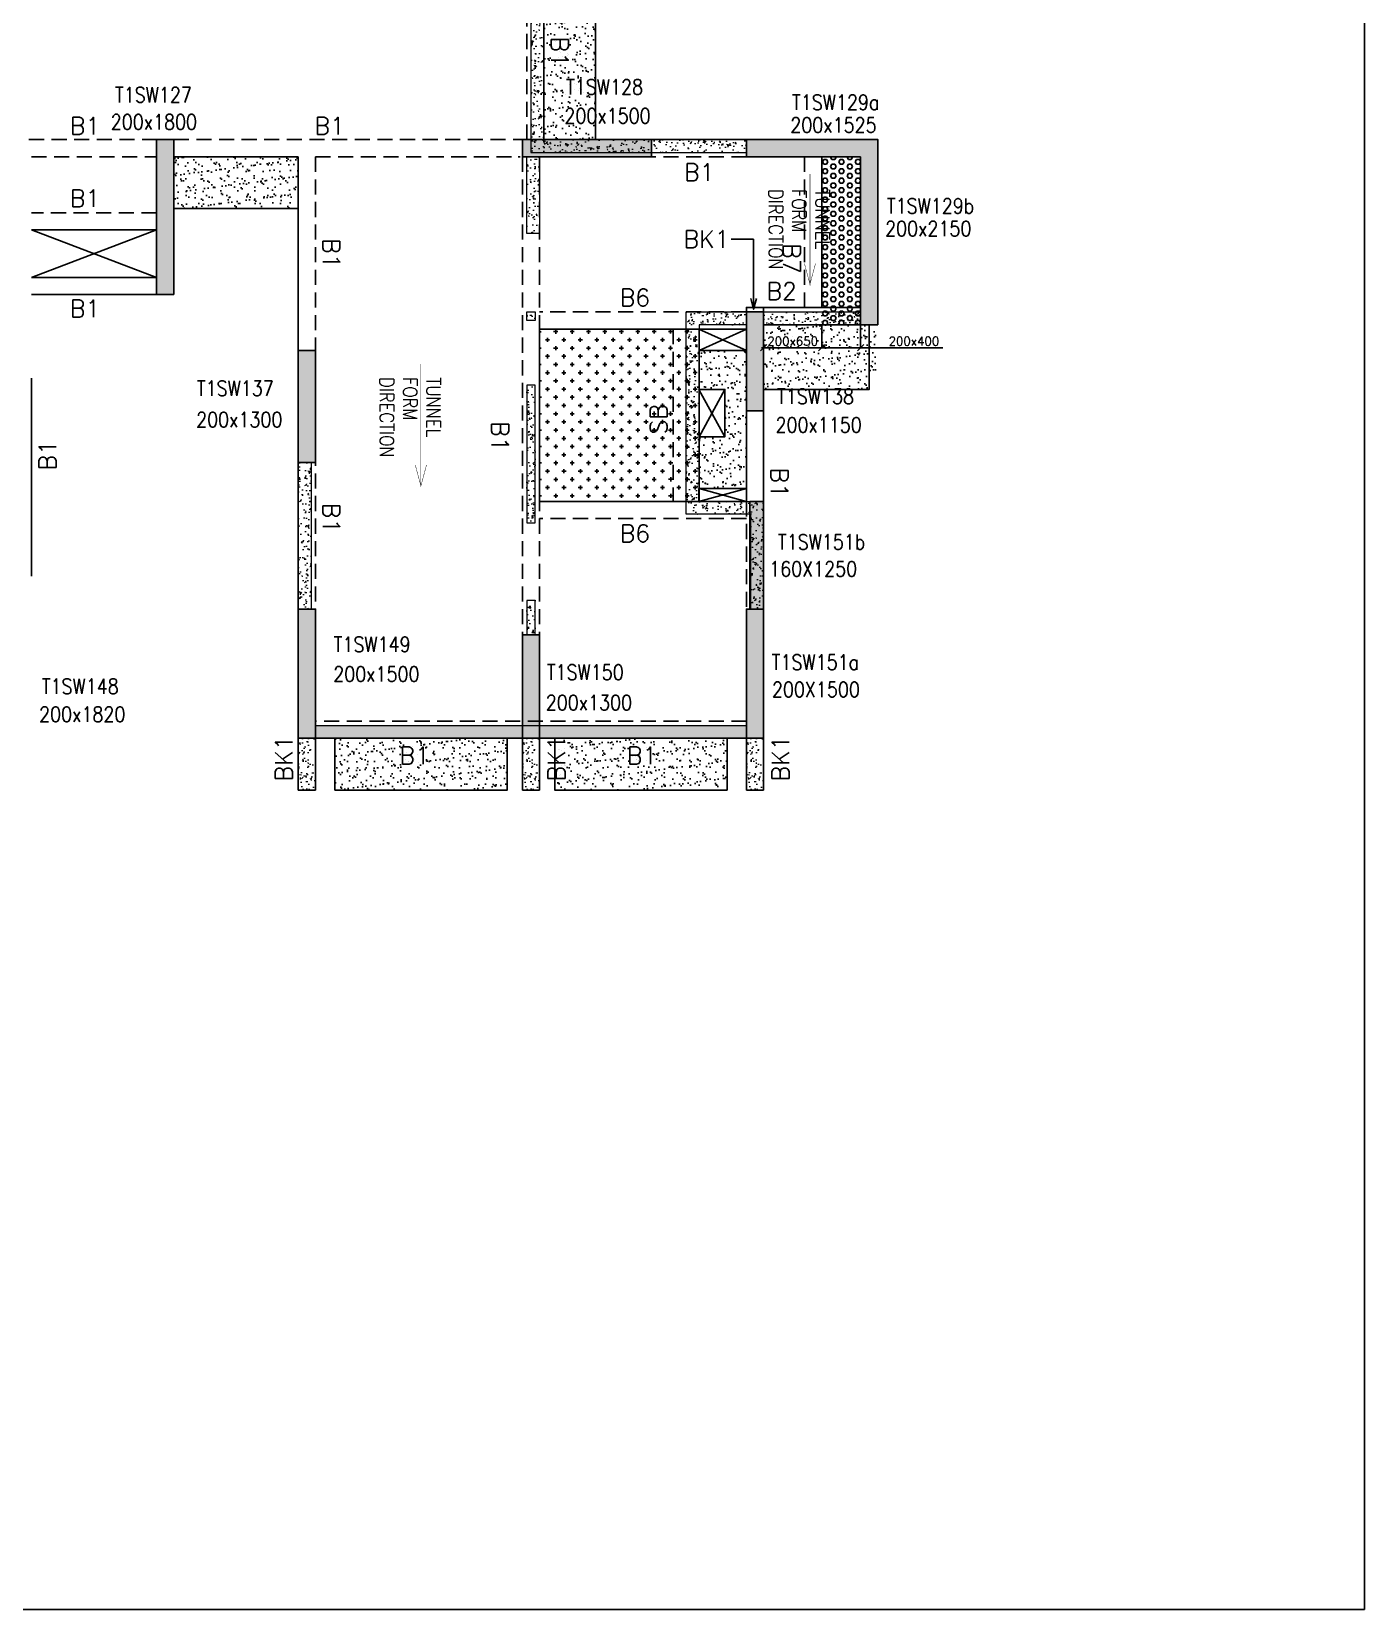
# Model space of a CAD drawing. Header units: millimetres. Extents: x 1078357 to 2594950, y -4969473 to -4636555.
# Drawn here: x 1893461 to 1908928, y -4673748 to -4655435 of the extents above; entities that cross this region are included whole.
import ezdxf

# ---------------------------------------------------------------- set-up
doc = ezdxf.new("R2010")
doc.units = ezdxf.units.MM
doc.header["$PDMODE"] = 35
for name, pattern in [('CONTINOUS', [0]), ('HIDDEN', [0.375, 0.25, -0.125]), ('New Retail block$0$CONTINOUS', [0])]:
    doc.linetypes.add(name, pattern=pattern)
doc.layers.get('0').update_dxf_attribs({"lineweight": 0})
doc.layers.get('Defpoints').update_dxf_attribs({"lineweight": 0})
for name, color, linetype, lineweight in [('A-_ANOTDIMA_D-', 6, 'Continuous', 13), ('Boundary', 40, 'Continuous', 30), ('COL. NO.', 30, 'Continuous', 25), ('COL. SIZE', 7, 'Continuous', 25), ('DIM', 9, 'Continuous', 25), ('HATCH', 8, 'Continuous', 30), ('S-NON STR RCC WALL', 8, 'Continuous', 0)]:
    doc.layers.add(name, color=color, linetype=linetype, lineweight=lineweight)
for name, color, linetype in [('B-200x325', 201, 'HIDDEN'), ('B-200x375', 41, 'HIDDEN'), ('B-200x400', 44, 'HIDDEN'), ('B-200x650', 241, 'HIDDEN'), ('B-300xSLAB THK.', 151, 'Continuous'), ('BK1-200x650', 241, 'HIDDEN'), ('DC BEAM NO.', 7, 'Continuous'), ('DROP SLAB', 8, 'Continuous'), ('S-COLUMN_SHEAR WALL', 1, 'Continuous'), ('S-CUT OUT', 3, 'Continuous'), ('S-PROJECTION', 54, 'New Retail block$0$CONTINOUS'), ('SLAB FOLD', 8, 'Continuous'), ('TEXT', 7, 'Continuous')]:
    doc.layers.add(name, color=color, linetype=linetype)
doc.styles.add('Roman', font='romans')
doc.styles.add('ROMANS', font='romans.shx', dxfattribs={"width": 0.85})
doc.dimstyles.new('HARESH', dxfattribs={"dimtxt": 150, "dimasz": 75, "dimexe": 0, "dimexo": 0, "dimgap": 25, "dimtad": 1, "dimdec": 0, "dimdsep": 46, "dimtxsty": 'Roman', "dimblk": 'OBLIQUE', "dimcen": 225, "dimdle": 25, "dimclrd": 2, "dimclre": 2, "dimclrt": 7, "dimadec": 8, "dimazin": 1, "dimtfac": 1, "dimtdec": 0, "dimtmove": 0, "dimatfit": 0, "dimfxl": 1, "dimlwd": -1, "dimlwe": -1, "dimarcsym": 0})
pattern_1 = [(50, (-3429489.4, 18570818.75), (182.184669, -15.9390855), [19.05, -209.55]), (355, (-3429489.4, 18570818.75), (-35.2434214, 191.0568452), [15.24, -167.6405842]), (100.4514447, (-3429474.22, 18570817.42), (146.9412471, 175.1177519), [16.1900088, -178.0902446]), (46.1842, (-3429489.4, 18570869.55), (271.0790409, -42.042328), [28.575, -314.325]), (96.6355576, (-3429466.8, 18570866.04), (237.404134, 247.4261246), [24.285023, -267.135608]), (351.1841512, (-3429489.4, 18570869.55), (237.404134, 247.4261246), [22.859967, -251.459732]), (21, (-3429464, 18570856.85), (151.6143913, -102.2651982), [19.05, -209.55]), (326, (-3429464, 18570856.85), (61.8020283, 184.1879661), [15.24, -167.64]), (71.451445, (-3429451.37, 18570848.33), (213.4164193, 81.9227689), [16.1900088, -178.0899376]), (37.5, (-3429489.4, 18570818.75), (3.08860325, 84.55503887), [0, -165.608, 0, -170.18, 0, -168.275]), (7.5, (-3429489.4, 18570818.75), (66.8196625, 100.18057482), [0, -97.028, 0, -161.798, 0, -64.135]), (327.5, (-3429546.044, 18570818.75), (135.59059517, -5.728744), [0, -63.5, 0, -198.12, 0, -262.89]), (317.5, (-3429571.44, 18570818.75), (148.1291814, 25.42649103), [0, -82.55, 0, -131.572, 0, -186.69])]

# ---------------------------------------------------------------- blocks, each defined once
blk = doc.blocks.new('_Oblique')
at = {"color": 0, "linetype": 'ByBlock', "lineweight": -2}
blk.add_line((-0.5, -0.5), (0.5, 0.5), dxfattribs=at)
blk = doc.blocks.new('*D1452')
at = {"layer": 'Defpoints', "color": 0, "ltscale": 700, "transparency": 16777216}
for p in [(1902631, -4658838, 0), (1903081, -4658838, 0), (1903081, -4659104)]:
    blk.add_point(p, dxfattribs=at)
at = {"layer": 'DIM', "color": 2, "ltscale": 700, "transparency": 16777216}
for p, q in [((1902631, -4658838), (1902631, -4659104)), ((1903081, -4658838), (1903081, -4659104)), ((1902631, -4659104), (1902556, -4659104)), ((1902631, -4659104), (1903081, -4659104)), ((1902631, -4659104), (1903081, -4659104)), ((1903081, -4659104), (1903156, -4659104)), ((1904037, -4659104), (1903081, -4659104))]:
    blk.add_line(p, q, dxfattribs=at)
at = {"layer": 'DIM', "color": 2, "ltscale": 700, "transparency": 16777216, "xscale": 75, "yscale": 75, "zscale": 75}
blk.add_blockref('_Oblique', (1902631, -4659104), dxfattribs=at)
at = {"layer": 'DIM', "color": 2, "ltscale": 700, "transparency": 16777216, "xscale": 75, "yscale": 75, "zscale": 75, "rotation": 180}
blk.add_blockref('_Oblique', (1903081, -4659104), dxfattribs=at)
at = {"layer": 'DIM', "color": 7, "ltscale": 700, "transparency": 16777216, "insert": (1903700, -4659029), "char_height": 150, "attachment_point": 5, "style": 'Roman'}
blk.add_mtext('{\\H0.666667x;200x400}', dxfattribs=at)
blk = doc.blocks.new('*D1453')
at = {"layer": 'Defpoints', "color": 0, "ltscale": 700, "transparency": 16777216}
for p in [(1901956, -4658838, 0), (1902631, -4658838), (1901956, -4659104)]:
    blk.add_point(p, dxfattribs=at)
at = {"layer": 'DIM', "color": 2, "ltscale": 700, "transparency": 16777216}
for p, q in [((1901956, -4658838), (1901956, -4659104)), ((1902631, -4658838), (1902631, -4659104)), ((1902656, -4659104), (1901931, -4659104))]:
    blk.add_line(p, q, dxfattribs=at)
at = {"layer": 'DIM', "color": 2, "ltscale": 700, "transparency": 16777216, "xscale": 75, "yscale": 75, "zscale": 75, "rotation": 180}
blk.add_blockref('_Oblique', (1901956, -4659104), dxfattribs=at)
at = {"layer": 'DIM', "color": 2, "ltscale": 700, "transparency": 16777216, "xscale": 75, "yscale": 75, "zscale": 75}
blk.add_blockref('_Oblique', (1902631, -4659104), dxfattribs=at)
at = {"layer": 'DIM', "color": 7, "ltscale": 700, "transparency": 16777216, "insert": (1902293, -4659029), "char_height": 150, "attachment_point": 5, "style": 'Roman'}
blk.add_mtext('{\\H0.666667x;200x650}', dxfattribs=at)
blk = doc.blocks.new('G$CD63B60BD')
at = {"layer": 'COL. NO.', "linetype": 'Continuous', "style": 'ROMANS', "width": 0.85}
for s, p in [('T1SW127', (81723, 7381, -320)), ('T1SW128', (86958, 7473, -320)), ('T1SW129a', (89580, 7294, -320)), ('T1SW129b', (90680, 6092, -320)), ('T1SW137', (82673, 3974, -320)), ('T1SW138', (89406, 3882, -320)), ('T1SW151b', (89416, 2192, 0)), ('T1SW149', (84261, 1002, -320)), ('T1SW151a', (89344, 796, 0)), ('T1SW150', (86734, 680, -320)), ('T1SW148', (80874, 516, -320))]:
    blk.add_text(s, height=175, dxfattribs=at).set_placement(p)
at = {"layer": 'COL. SIZE', "linetype": 'Continuous', "style": 'ROMANS', "width": 0.85}
for s, p in [('200x1800', (81674, 7067, -320)), ('200x1500', (86938, 7137, -320)), ('200x1525', (89560, 7030, -320)), ('200x2150', (90660, 5828, -320)), ('200x1300', (82665, 3611, -320)), ('200x1150', (89388, 3550, -320)), ('160X1250', (89315, 1879, 0)), ('200x1500', (84256, 658, -320)), ('200X1500', (89347, 479, 0)), ('200x1820', (80843, 191, -320)), ('200x1300', (86722, 327, -320))]:
    blk.add_text(s, height=175, dxfattribs=at).set_placement(p)

msp = doc.modelspace()

# ---------------------------------------------------------------- hatches: boundary and pattern name
at = {"layer": 'DROP SLAB'}
h = msp.add_hatch(dxfattribs=at)
h.set_pattern_fill('CROSS', color=8, scale=15, angle=0.03079)
h.set_pattern_definition([(180.03079016, (-2548960.32, 14073987.82), (-95.1987999, -95.3011726), [47.625, -142.875]), (270.03079016, (-2548984.14, 14074011.62), (95.3011726, -95.1987999), [47.625, -142.875])])
h.paths.add_polyline_path([(1901206.2, -4660887.6), (1899356.1, -4660887.5), (1899356.1, -4658887.8), (1901206.2, -4658887.9)])
at = {"layer": 'HATCH'}
h = msp.add_hatch(dxfattribs=at)
h.set_pattern_fill('AR-SAND', color=8, scale=3, angle=179.97015)
h.set_pattern_definition([(37.4701541, (-2187226.89, 14026601.66), (-4.72361136, 146.8264517), [0, -115.824, 0, -129.54, 0, -123.825]), (7.4701541, (-2187226.9, 14026601.66), (134.9689868, 214.9772528), [0, -62.484, 0, -104.394, 0, -40.005]), (327.4701541, (-2187320.62, 14026601.71), (237.2979035, 0.3075449), [0, -38.1, 0, -137.16, 0, -179.07]), (317.4701541, (-2187320.62, 14026601.71), (229.1017424, 66.759465), [0, -19.05, 0, -89.916, 0, -102.87])])
h.paths.add_polyline_path([(1900006.3, -4654687.8), (1899406.4, -4654687.8), (1899406.4, -4656687.8), (1900006.3, -4656687.8)])
h = msp.add_hatch(dxfattribs=at)
h.set_pattern_fill('AR-SAND', color=8, scale=3, angle=179.97015)
h.set_pattern_definition([(37.4701541, (-2181281.91, 14025801.58), (-4.72361136, 146.8264517), [0, -115.824, 0, -129.54, 0, -123.825]), (7.4701541, (-2181281.91, 14025801.58), (134.9689868, 214.9772528), [0, -62.484, 0, -104.394, 0, -40.005]), (327.4701541, (-2181375.64, 14025801.63), (237.2979035, 0.3075449), [0, -38.1, 0, -137.16, 0, -179.07]), (317.4701541, (-2181375.64, 14025801.63), (229.1017424, 66.759465), [0, -19.05, 0, -89.916, 0, -102.87])])
h.paths.add_polyline_path([(1896556.3, -4656887.7), (1895111.3, -4656887.7), (1895111.3, -4657487.9), (1896556.3, -4657487.9)])
h = msp.add_hatch(dxfattribs=at)
h.set_pattern_fill('AR-SAND', color=8, scale=3, angle=179.97015)
h.set_pattern_definition([(37.4701541, (-2190401.91, 14023851.66), (-4.72361136, 146.8264517), [0, -115.824, 0, -129.54, 0, -123.825]), (7.4701541, (-2190401.9, 14023851.66), (134.9689868, 214.9772528), [0, -62.484, 0, -104.394, 0, -40.005]), (327.4701541, (-2190495.63, 14023851.71), (237.2979035, 0.3075449), [0, -38.1, 0, -137.16, 0, -179.07]), (317.4701541, (-2190495.63, 14023851.71), (229.1017424, 66.759465), [0, -19.05, 0, -89.916, 0, -102.87])])
h.paths.add_polyline_path([(1903281.3, -4658837.7), (1901956.4, -4658837.7), (1901956.4, -4659437.8), (1903281.3, -4659437.8)])
h = msp.add_hatch(dxfattribs=at)
h.set_pattern_fill('AR-SAND', color=8, scale=3, angle=179.97015)
h.set_pattern_definition([(37.4701541, (-2190401.82, 14023851.64), (-4.72361136, 146.8264517), [0, -115.824, 0, -129.54, 0, -123.825]), (7.4701541, (-2190401.82, 14023851.64), (134.9689868, 214.9772528), [0, -62.484, 0, -104.394, 0, -40.005]), (327.4701541, (-2190495.54, 14023851.69), (237.2979035, 0.3075449), [0, -38.1, 0, -137.16, 0, -179.07]), (317.4701541, (-2190495.54, 14023851.69), (229.1017424, 66.759465), [0, -19.05, 0, -89.916, 0, -102.87])])
h.paths.add_polyline_path([(1903181.1, -4658837.7), (1901956.4, -4658837.8), (1901956.4, -4659587.7), (1903181.1, -4659587.7)])
h = msp.add_hatch(dxfattribs=at)
h.set_pattern_fill('AR-SAND', color=8, scale=3, angle=359.97015)
h.set_pattern_definition([(37.47015413, (-3120627, 18707870.84), (-4.72361136, 146.8264517), [0, -115.824, 0, -129.54, 0, -123.825]), (7.4701541, (-3120627, 18707870.84), (134.9689868, 214.9772528), [0, -62.484, 0, -104.394, 0, -40.005]), (327.4701541, (-3120720.72, 18707870.89), (237.2979035, 0.3075449), [0, -38.1, 0, -137.16, 0, -179.07]), (317.4701541, (-3120720.72, 18707870.9), (229.1017424, 66.759465), [0, -19.05, 0, -89.916, 0, -102.87])])
h.paths.add_polyline_path([(1901756.2, -4660737.8), (1901206.2, -4660737.8), (1901206.2, -4660137.7), (1901506.1, -4660137.7), (1901506.1, -4659587.8), (1901206.2, -4659587.8), (1901206.2, -4659137.8), (1901756.1, -4659137.8)])
h = msp.add_hatch(dxfattribs=at)
h.set_pattern_fill('AR-SAND', color=8, scale=3, angle=179.97015)
h.set_pattern_definition([(37.47015413, (-3286301.62, 18707870.85), (-4.72361136, 146.8264517), [0, -115.824, 0, -129.54, 0, -123.825]), (7.4701541, (-3286301.62, 18707870.85), (134.9689868, 214.9772528), [0, -62.484, 0, -104.394, 0, -40.005]), (327.4701541, (-3286395.35, 18707870.9), (237.2979035, 0.3075449), [0, -38.1, 0, -137.16, 0, -179.07]), (317.4701541, (-3286395.35, 18707870.9), (229.1017424, 66.759465), [0, -19.05, 0, -89.916, 0, -102.87])])
h.paths.add_polyline_path([(1898981.4, -4663637.8), (1896981.4, -4663637.8), (1896981.4, -4664237.8), (1898981.4, -4664237.8)])
h = msp.add_hatch(dxfattribs=at)
h.set_pattern_fill('AR-SAND', color=8, scale=3, angle=179.97015)
h.set_pattern_definition([(37.47015413, (-3288851.62, 18707870.85), (-4.72361136, 146.8264517), [0, -115.824, 0, -129.54, 0, -123.825]), (7.4701541, (-3288851.62, 18707870.85), (134.9689868, 214.9772528), [0, -62.484, 0, -104.394, 0, -40.005]), (327.4701541, (-3288945.35, 18707870.9), (237.2979035, 0.3075449), [0, -38.1, 0, -137.16, 0, -179.07]), (317.4701541, (-3288945.35, 18707870.9), (229.1017424, 66.759465), [0, -19.05, 0, -89.916, 0, -102.87])])
h.paths.add_polyline_path([(1901531.4, -4663637.8), (1899531.4, -4663637.8), (1899531.4, -4664237.8), (1901531.4, -4664237.8)])
at = {"layer": 'S-COLUMN_SHEAR WALL', "lineweight": 25}
h = msp.add_hatch(color=1, dxfattribs=at)
h.dxf.hatch_style = 1
h.paths.add_polyline_path([(1895111.1, -4658487.8), (1894911.1, -4658487.8), (1894911.1, -4656687.8), (1895111.1, -4656687.8)])
h = msp.add_hatch(color=1, dxfattribs=at)
h.dxf.hatch_style = 1
h.paths.add_polyline_path([(1899156.1, -4656687.8), (1900656.1, -4656687.8), (1900656.1, -4656887.8), (1899156.1, -4656887.8)])
h = msp.add_hatch(color=1, dxfattribs=at)
h.dxf.hatch_style = 1
h.paths.add_polyline_path([(1903081.1, -4656887.8), (1901756.1, -4656887.8), (1901756.1, -4656687.8), (1903281.1, -4656687.8), (1903281.1, -4658837.8), (1903081.1, -4658837.8)])
h = msp.add_hatch(color=1, dxfattribs=at)
h.dxf.hatch_style = 1
h.paths.add_polyline_path([(1901756.1, -4658687.8), (1901956.1, -4658687.8), (1901956.1, -4659837.8), (1901756.1, -4659837.8)])
h = msp.add_hatch(color=1, dxfattribs=at)
h.dxf.hatch_style = 1
h.paths.add_polyline_path([(1896706.1, -4659137.8), (1896692.4, -4659137.8), (1896647.5, -4659137.8), (1896556.1, -4659137.8), (1896556.1, -4660437.8), (1896756.1, -4660437.8), (1896756.1, -4659287.8), (1896756.1, -4659137.8)])
at = {"layer": 'S-COLUMN_SHEAR WALL', "lineweight": 25, "extrusion": (-1.00316e-06, -2.11765e-11, 1)}
h = msp.add_hatch(color=1, dxfattribs=at)
h.dxf.hatch_style = 1
h.paths.add_polyline_path([(1901796.1, -4662137.8), (1901956.1, -4662137.8), (1901956.1, -4660887.6), (1901796.1, -4660887.6)])
at = {"layer": 'S-COLUMN_SHEAR WALL', "lineweight": 25}
h = msp.add_hatch(color=1, dxfattribs=at)
h.dxf.hatch_style = 1
h.paths.add_polyline_path([(1896556.1, -4663637.8), (1896756.1, -4663637.8), (1896756.1, -4662137.8), (1896556.1, -4662137.8)])
h = msp.add_hatch(color=1, dxfattribs=at)
h.dxf.hatch_style = 1
h.paths.add_polyline_path([(1901756.1, -4663637.8), (1901956.1, -4663637.8), (1901956.1, -4662137.8), (1901756.1, -4662137.8)])
h = msp.add_hatch(color=1, dxfattribs=at)
h.dxf.hatch_style = 1
h.paths.add_polyline_path([(1899356.1, -4662437.8), (1899356.1, -4663637.8), (1899156.1, -4663637.8), (1899156.1, -4662437.8)])
at = {"layer": 'S-NON STR RCC WALL'}
h = msp.add_hatch(dxfattribs=at)
h.set_pattern_fill('AR-CONC', color=256)
h.set_pattern_definition(pattern_1)
h.paths.add_polyline_path([(1901756.3, -4654687.8), (1901756.3, -4654537.8), (1899106.3, -4654537.8), (1899106.3, -4654687.8), (1899256.4, -4654687.8), (1899256.4, -4656837.8), (1901756.3, -4656837.8), (1901756.3, -4656687.8), (1899406.4, -4656687.8), (1899406.4, -4654687.8)])
h = msp.add_hatch(dxfattribs=at)
h.set_pattern_fill('AR-CONC', color=256, angle=180)
h.set_pattern_definition([(50, (-5552328.58, 27935567.12), (182.184669, -15.93908554), [19.05, -209.55]), (355, (-5552328.58, 27935567.12), (-35.2434214, 191.0568452), [15.24, -167.6405842]), (100.4514447, (-5552313.4, 27935565.79), (146.9412471, 175.1177519), [16.1900088, -178.0902446]), (46.1842, (-5552328.58, 27935617.92), (271.0790409, -42.042328), [28.575, -314.325]), (96.6355576, (-5552306, 27935614.4), (237.404134, 247.4261246), [24.2850231, -267.1356082]), (351.1841512, (-5552328.58, 27935617.92), (237.404134, 247.4261246), [22.859967, -251.459732]), (21, (-5552303.18, 27935605.22), (151.6143913, -102.2651982), [19.05, -209.55]), (326, (-5552303.18, 27935605.22), (61.8020283, 184.1879661), [15.24, -167.64]), (71.451445, (-5552290.54, 27935596.7), (213.4164193, 81.9227689), [16.1900088, -178.0899376]), (37.5, (-5552328.58, 27935567.115), (3.08860325, 84.55503887), [0, -165.608, 0, -170.18, 0, -168.275]), (7.5, (-5552328.58, 27935567.115), (66.8196625, 100.18057482), [0, -97.028, 0, -161.798, 0, -64.135]), (327.5, (-5552385.22, 27935567.115), (135.59059517, -5.72874399), [0, -63.5, 0, -198.12, 0, -262.89]), (317.5, (-5552410.62, 27935567.12), (148.1291814, 25.42649103), [0, -82.55, 0, -131.572, 0, -186.69])])
h.paths.add_polyline_path([(1899206.4, -4656887.8), (1899356.3, -4656887.8), (1899356.3, -4657777.7), (1899206.4, -4657777.7)])
h = msp.add_hatch(dxfattribs=at)
h.set_pattern_fill('AR-CONC', color=256, angle=180)
h.set_pattern_definition([(50, (2996481.12, -9434825.9), (182.184669, -15.9390855), [19.05, -209.55]), (355, (2996481.12, -9434825.9), (-35.2434214, 191.056845), [15.24, -167.640584]), (100.4514447, (2996496.3, -9434827.23), (146.941247, 175.117752), [16.190009, -178.0902446]), (46.1842, (2996481.12, -9434775.1), (271.079041, -42.042328), [28.575, -314.325]), (96.6355576, (2996503.7, -9434778.6), (237.404134, 247.426125), [24.285023, -267.135608]), (351.184151, (2996481.12, -9434775.1), (237.404134, 247.426125), [22.859967, -251.459732]), (21, (2996506.52, -9434787.8), (151.6143913, -102.265198), [19.05, -209.55]), (326, (2996506.52, -9434787.8), (61.802028, 184.187966), [15.24, -167.64]), (71.451445, (2996519.15, -9434796.32), (213.416419, 81.922769), [16.190009, -178.0899376]), (37.5, (2996481.12, -9434825.9), (3.08860325, 84.5550389), [0, -165.608, 0, -170.18, 0, -168.275]), (7.5, (2996481.12, -9434825.9), (66.8196625, 100.1805748), [0, -97.028, 0, -161.798, 0, -64.135]), (327.5, (2996424.48, -9434825.9), (135.5905952, -5.728744), [0, -63.5, 0, -198.12, 0, -262.89]), (317.5, (2996399.08, -9434825.9), (148.1291814, 25.426491), [0, -82.55, 0, -131.572, 0, -186.69])])
h.paths.add_polyline_path([(1899206.4, -4658687.6), (1899306.4, -4658687.6), (1899306.4, -4658787.6), (1899206.4, -4658787.6)])
h = msp.add_hatch(dxfattribs=at)
h.set_pattern_fill('AR-CONC', color=256)
h.set_pattern_definition([(50, (-4526714.12, 23254837.94), (182.184669, -15.9390855), [19.05, -209.55]), (355, (-4526714.12, 23254837.94), (-35.2434214, 191.0568452), [15.24, -167.6405842]), (100.4514447, (-4526698.94, 23254836.6), (146.9412471, 175.1177519), [16.1900088, -178.0902446]), (46.1842, (-4526714.12, 23254888.74), (271.0790409, -42.042328), [28.575, -314.325]), (96.6355576, (-4526691.53, 23254885.23), (237.404134, 247.4261246), [24.2850231, -267.1356082]), (351.1841512, (-4526714.12, 23254888.74), (237.404134, 247.4261246), [22.859967, -251.459732]), (21, (-4526688.72, 23254876.04), (151.6143913, -102.2651982), [19.05, -209.55]), (326, (-4526688.72, 23254876.04), (61.8020283, 184.1879661), [15.24, -167.64]), (71.451445, (-4526676.08, 23254867.51), (213.4164193, 81.9227689), [16.1900088, -178.0899376]), (37.5, (-4526714.12, 23254837.935), (3.08860325, 84.55503887), [0, -165.608, 0, -170.18, 0, -168.275]), (7.5, (-4526714.12, 23254837.935), (66.8196625, 100.18057482), [0, -97.028, 0, -161.798, 0, -64.135]), (327.5, (-4526770.76, 23254837.935), (135.59059517, -5.728744), [0, -63.5, 0, -198.12, 0, -262.89]), (317.5, (-4526796.16, 23254837.94), (148.1291814, 25.42649103), [0, -82.55, 0, -131.572, 0, -186.69])])
h.paths.add_polyline_path([(1901056.3, -4661037.8), (1901056.3, -4658687.8), (1901756.3, -4658687.8), (1901756.3, -4658837.8), (1901206.3, -4658837.8), (1901206.3, -4660887.8), (1901956.3, -4660887.8), (1901956.3, -4662137.7), (1901806.3, -4662137.7), (1901806.3, -4661037.8)])
h = msp.add_hatch(dxfattribs=at)
h.set_pattern_fill('AR-CONC', color=256)
h.set_pattern_definition(pattern_1)
h.paths.add_polyline_path([(1902981.4, -4658837.8), (1901956.4, -4658837.8), (1901956.4, -4658687.8), (1902981.4, -4658687.8)])
h.paths.add_polyline_path([(1903081.3, -4658837.8), (1902981.4, -4658837.8), (1902981.4, -4658687.8), (1903081.3, -4658687.8)])
h = msp.add_hatch(dxfattribs=at)
h.set_pattern_fill('AR-CONC', color=256, angle=180)
h.set_pattern_definition([(50, (2996494.33, -9433461.23), (182.184669, -15.9390855), [19.05, -209.55]), (355, (2996494.33, -9433461.23), (-35.2434214, 191.056845), [15.24, -167.640584]), (100.4514447, (2996509.52, -9433462.56), (146.941247, 175.117752), [16.190009, -178.0902446]), (46.1842, (2996494.33, -9433410.43), (271.079041, -42.042328), [28.575, -314.325]), (96.6355576, (2996516.92, -9433413.94), (237.404134, 247.426125), [24.285023, -267.135608]), (351.184151, (2996494.33, -9433410.43), (237.404134, 247.426125), [22.859967, -251.459732]), (21, (2996519.73, -9433423.13), (151.6143913, -102.265198), [19.05, -209.55]), (326, (2996519.73, -9433423.13), (61.802028, 184.187966), [15.24, -167.64]), (71.451445, (2996532.37, -9433431.65), (213.416419, 81.922769), [16.190009, -178.0899376]), (37.5, (2996494.334, -9433461.23), (3.08860325, 84.5550389), [0, -165.608, 0, -170.18, 0, -168.275]), (7.5, (2996494.33, -9433461.23), (66.8196625, 100.1805748), [0, -97.028, 0, -161.798, 0, -64.135]), (327.5, (2996437.69, -9433461.23), (135.5905952, -5.728744), [0, -63.5, 0, -198.12, 0, -262.89]), (317.5, (2996412.29, -9433461.23), (148.1291814, 25.426491), [0, -82.55, 0, -131.572, 0, -186.69])])
h.paths.add_polyline_path([(1899206.4, -4661137.6), (1899306.4, -4661137.6), (1899306.4, -4659537.6), (1899206.4, -4659537.6)])
h = msp.add_hatch(dxfattribs=at)
h.set_pattern_fill('AR-CONC', color=256)
h.set_pattern_definition([(50, (-3429464.4, 18570818.75), (182.184669, -15.9390855), [19.05, -209.55]), (355, (-3429464.4, 18570818.75), (-35.2434214, 191.0568452), [15.24, -167.6405842]), (100.4514447, (-3429449.22, 18570817.42), (146.9412471, 175.1177519), [16.1900088, -178.0902446]), (46.1842, (-3429464.4, 18570869.55), (271.0790409, -42.042328), [28.575, -314.325]), (96.6355576, (-3429441.8, 18570866.04), (237.404134, 247.4261246), [24.285023, -267.135608]), (351.1841512, (-3429464.4, 18570869.55), (237.404134, 247.4261246), [22.859967, -251.459732]), (21, (-3429439, 18570856.85), (151.6143913, -102.2651982), [19.05, -209.55]), (326, (-3429439, 18570856.85), (61.8020283, 184.1879661), [15.24, -167.64]), (71.451445, (-3429426.37, 18570848.33), (213.4164193, 81.9227689), [16.1900088, -178.0899376]), (37.5, (-3429464.4, 18570818.75), (3.08860325, 84.55503887), [0, -165.608, 0, -170.18, 0, -168.275]), (7.5, (-3429464.4, 18570818.75), (66.8196625, 100.18057482), [0, -97.028, 0, -161.798, 0, -64.135]), (327.5, (-3429521.044, 18570818.75), (135.59059517, -5.728744), [0, -63.5, 0, -198.12, 0, -262.89]), (317.5, (-3429546.44, 18570818.75), (148.1291814, 25.42649103), [0, -82.55, 0, -131.572, 0, -186.69])])
h.paths.add_polyline_path([(1896706.4, -4662137.7), (1896556.4, -4662137.7), (1896556.4, -4660437.8), (1896706.4, -4660437.8)])
h = msp.add_hatch(dxfattribs=at)
h.set_pattern_fill('AR-CONC', color=256, angle=180)
h.set_pattern_definition([(50, (1899269.62, -4749442.05), (182.18467, -15.93909), [19.05, -209.55]), (355, (1899269.62, -4749442.05), (-35.24342, 191.05685), [15.24, -167.6406]), (100.45144, (1899284.8, -4749443.37), (146.94125, 175.11775), [16.19, -178.09024]), (46.1842, (1899269.62, -4749391.25), (271.07904, -42.0423), [28.575, -314.325]), (96.63556, (1899292.2, -4749394.75), (237.4041, 247.4261), [24.285, -267.1356]), (351.18415, (1899269.62, -4749391.25), (237.4041, 247.4261), [22.86, -251.4597]), (21, (1899295.02, -4749403.95), (151.6144, -102.2652), [19.05, -209.55]), (326, (1899295.02, -4749403.95), (61.80203, 184.18797), [15.24, -167.64]), (71.45144, (1899307.65, -4749412.47), (213.41642, 81.92277), [16.19, -178.08994]), (37.5, (1899269.62, -4749442.045), (3.088603, 84.55504), [0, -165.608, 0, -170.18, 0, -168.275]), (7.5, (1899269.62, -4749442.045), (66.81966, 100.180575), [0, -97.028, 0, -161.798, 0, -64.135]), (327.5, (1899212.976, -4749442.045), (135.590595, -5.728744), [0, -63.5, 0, -198.12, 0, -262.89]), (317.5, (1899187.58, -4749442.05), (148.12918, 25.42649), [0, -82.55, 0, -131.572, 0, -186.69])])
h.paths.add_polyline_path([(1899206.4, -4662438), (1899306.4, -4662438), (1899306.4, -4662037.6), (1899206.4, -4662037.6)])
h = msp.add_hatch(dxfattribs=at)
h.set_pattern_fill('AR-CONC', color=256)
h.set_pattern_definition([(50, (-4526714.12, 23254837.94), (182.184669, -15.9390855), [19.05, -209.55]), (355, (-4526714.12, 23254837.94), (-35.2434214, 191.0568452), [15.24, -167.6405842]), (100.4514447, (-4526698.94, 23254836.6), (146.9412471, 175.1177519), [16.1900088, -178.0902446]), (46.1842, (-4526714.12, 23254888.74), (271.0790409, -42.042328), [28.575, -314.325]), (96.6355576, (-4526691.53, 23254885.23), (237.404134, 247.4261246), [24.2850231, -267.1356082]), (351.1841512, (-4526714.12, 23254888.74), (237.404134, 247.4261246), [22.859967, -251.459732]), (21, (-4526688.72, 23254876.04), (151.6143913, -102.2651982), [19.05, -209.55]), (326, (-4526688.72, 23254876.04), (61.8020283, 184.1879661), [15.24, -167.64]), (71.451445, (-4526676.08, 23254867.51), (213.4164193, 81.9227689), [16.1900088, -178.0899376]), (37.5, (-4526714.12, 23254837.935), (3.08860325, 84.55503887), [0, -165.608, 0, -170.18, 0, -168.275]), (7.5, (-4526714.12, 23254837.935), (66.8196625, 100.18057482), [0, -97.028, 0, -161.798, 0, -64.135]), (327.5, (-4526770.76, 23254837.935), (135.59059517, -5.728744), [0, -63.5, 0, -198.12, 0, -262.89]), (317.5, (-4526796.16, 23254837.94), (148.1291814, 25.42649103), [0, -82.55, 0, -131.572, 0, -186.69])])
h.paths.add_polyline_path([(1899631.3, -4663637.7), (1898881.4, -4663637.7), (1898881.4, -4663487.8), (1899631.3, -4663487.8)])
h.paths.add_polyline_path([(1901753.4, -4663637.8), (1901431.4, -4663637.8), (1901431.4, -4663487.8), (1901753.4, -4663487.8)])
h.paths.add_polyline_path([(1897081.4, -4663637.8), (1896756.4, -4663637.8), (1896756.4, -4663487.8), (1897081.4, -4663487.8)])
h.paths.add_polyline_path([(1901431.4, -4663637.8), (1899631.4, -4663637.8), (1899631.4, -4663487.8), (1901431.4, -4663487.8)])
h.paths.add_polyline_path([(1898881.4, -4663637.8), (1897081.4, -4663637.8), (1897081.4, -4663487.8), (1898881.4, -4663487.8)])
h = msp.add_hatch(dxfattribs=at)
h.set_pattern_fill('AR-CONC', color=256, angle=180)
h.set_pattern_definition([(50, (-7733616.17, 37575469.5), (182.184669, -15.93908554), [19.05, -209.55]), (355, (-7733616.17, 37575469.5), (-35.2434214, 191.0568452), [15.24, -167.6405842]), (100.4514447, (-7733600.99, 37575468.18), (146.9412471, 175.1177519), [16.1900088, -178.0902446]), (46.1842, (-7733616.17, 37575520.3), (271.0790409, -42.0423279), [28.575, -314.325]), (96.6355576, (-7733593.58, 37575516.8), (237.404134, 247.4261246), [24.2850231, -267.1356082]), (351.1841512, (-7733616.17, 37575520.3), (237.404134, 247.4261246), [22.859967, -251.459732]), (21, (-7733590.77, 37575507.6), (151.61439127, -102.2651982), [19.05, -209.55]), (326, (-7733590.77, 37575507.6), (61.80202835, 184.1879661), [15.24, -167.64]), (71.451445, (-7733578.14, 37575499.08), (213.4164193, 81.9227689), [16.1900088, -178.0899376]), (37.5, (-7733616.17, 37575469.505), (3.08860325, 84.55503887), [0, -165.608, 0, -170.18, 0, -168.275]), (7.5, (-7733616.17, 37575469.505), (66.81966251, 100.18057482), [0, -97.028, 0, -161.798, 0, -64.135]), (327.5, (-7733672.813, 37575469.505), (135.59059517, -5.72874399), [0, -63.5, 0, -198.12, 0, -262.89]), (317.5, (-7733698.21, 37575469.5), (148.1291814, 25.42649103), [0, -82.55, 0, -131.572, 0, -186.69])])
h.paths.add_polyline_path([(1896756.1, -4663637.8), (1896556.1, -4663637.8), (1896556.1, -4664237.8), (1896756.1, -4664237.8), (1896756.1, -4664237.8), (1896756.1, -4663637.9)], is_closed=False)
h = msp.add_hatch(dxfattribs=at)
h.set_pattern_fill('AR-CONC', color=256, angle=180)
h.set_pattern_definition([(50, (-7731016.13, 37575469.5), (182.184669, -15.93908554), [19.05, -209.55]), (355, (-7731016.13, 37575469.5), (-35.2434214, 191.0568452), [15.24, -167.6405842]), (100.4514447, (-7731000.95, 37575468.17), (146.9412471, 175.1177519), [16.1900088, -178.0902446]), (46.1842, (-7731016.13, 37575520.3), (271.0790409, -42.0423279), [28.575, -314.325]), (96.6355576, (-7730993.54, 37575516.8), (237.404134, 247.4261246), [24.2850231, -267.1356082]), (351.1841512, (-7731016.13, 37575520.3), (237.404134, 247.4261246), [22.859967, -251.459732]), (21, (-7730990.73, 37575507.6), (151.61439127, -102.2651982), [19.05, -209.55]), (326, (-7730990.73, 37575507.6), (61.80202835, 184.1879661), [15.24, -167.64]), (71.451445, (-7730978.1, 37575499.08), (213.4164193, 81.9227689), [16.1900088, -178.0899376]), (37.5, (-7731016.134, 37575469.5), (3.08860325, 84.55503887), [0, -165.608, 0, -170.18, 0, -168.275]), (7.5, (-7731016.13, 37575469.5), (66.81966251, 100.18057482), [0, -97.028, 0, -161.798, 0, -64.135]), (327.5, (-7731072.776, 37575469.5), (135.59059517, -5.72874399), [0, -63.5, 0, -198.12, 0, -262.89]), (317.5, (-7731098.18, 37575469.5), (148.1291814, 25.42649103), [0, -82.55, 0, -131.572, 0, -186.69])])
h.paths.add_polyline_path([(1899356.1, -4663637.8), (1899156.1, -4663637.8), (1899156.1, -4664237.8), (1899356.1, -4664237.8), (1899356.1, -4664237.8), (1899356.1, -4663637.9)], is_closed=False)
h = msp.add_hatch(dxfattribs=at)
h.set_pattern_fill('AR-CONC', color=256, angle=180)
h.set_pattern_definition([(50, (-7728416.15, 37575469.5), (182.184669, -15.93908554), [19.05, -209.55]), (355, (-7728416.15, 37575469.5), (-35.2434214, 191.0568452), [15.24, -167.6405842]), (100.4514447, (-7728400.97, 37575468.17), (146.9412471, 175.1177519), [16.1900088, -178.0902446]), (46.1842, (-7728416.15, 37575520.3), (271.0790409, -42.0423279), [28.575, -314.325]), (96.6355576, (-7728393.57, 37575516.8), (237.404134, 247.4261246), [24.2850231, -267.1356082]), (351.1841512, (-7728416.15, 37575520.3), (237.404134, 247.4261246), [22.859967, -251.459732]), (21, (-7728390.75, 37575507.6), (151.61439127, -102.2651982), [19.05, -209.55]), (326, (-7728390.75, 37575507.6), (61.80202835, 184.1879661), [15.24, -167.64]), (71.451445, (-7728378.12, 37575499.08), (213.4164193, 81.9227689), [16.1900088, -178.0899376]), (37.5, (-7728416.155, 37575469.5), (3.08860325, 84.55503887), [0, -165.608, 0, -170.18, 0, -168.275]), (7.5, (-7728416.155, 37575469.5), (66.81966251, 100.18057482), [0, -97.028, 0, -161.798, 0, -64.135]), (327.5, (-7728472.8, 37575469.5), (135.59059517, -5.72874399), [0, -63.5, 0, -198.12, 0, -262.89]), (317.5, (-7728498.2, 37575469.5), (148.1291814, 25.42649103), [0, -82.55, 0, -131.572, 0, -186.69])])
h.paths.add_polyline_path([(1901956.1, -4663637.8), (1901756.1, -4663637.8), (1901756.1, -4664237.8), (1901956.1, -4664237.8), (1901956.1, -4664237.8), (1901956.1, -4663637.9)], is_closed=False)
at = {"layer": 'SLAB FOLD', "ltscale": 1000}
h = msp.add_hatch(dxfattribs=at)
h.set_pattern_fill('HEX', color=8, scale=10, angle=180)
h.set_pattern_definition([(180, (718156.575, 218286.41), (-7e-15, -54.99261315), [31.75, -63.5]), (300, (718156.575, 218286.41), (47.625, 27.4963066), [31.75, -63.5]), (240, (718124.825, 218286.41), (47.625, -27.4963066), [31.75, -63.5])])
h.paths.add_polyline_path([(1903081.3, -4658837.8), (1902631.3, -4658837.8), (1902631.3, -4656887.9), (1903081.3, -4656887.9)])

# ---------------------------------------------------------------- linework, layer by layer
at = {"color": 2, "ltscale": 1000, "const_width": 5, "elevation": -0.1}
for points in [[(1902428.6, -4658124.2), (1902493.7, -4658367.2), (1902493.7, -4657087.5), (1902493.7, -4658367.2), (1902558.8, -4658124.2)], [(1897913.9, -4660465.9), (1897979, -4660708.9), (1897979, -4659291.9), (1897979, -4660708.9), (1898044.1, -4660465.9)]]:
    msp.add_lwpolyline(points, dxfattribs=at)
at = {"layer": 'B-200x325', "ltscale": 700}
for p, q in [((1901756, -4658687.8, 0), (1899356.2, -4658687.8, 0)), ((1901756.2, -4661087.5, 0), (1899356.2, -4661087.5, 0))]:
    msp.add_line(p, q, dxfattribs=at)
at = {"layer": 'B-200x325', "linetype": 'Continuous', "ltscale": 700}
for p, q in [((1901756, -4658887.8, 0), (1899356.2, -4658887.8, 0)), ((1901756.2, -4660887.5, 0), (1899356.2, -4660887.5, 0))]:
    msp.add_line(p, q, dxfattribs=at)
at = {"layer": 'B-200x375', "ltscale": 700}
msp.add_line((1902431, -4658637.8, 0), (1902431, -4656887.8, 0), dxfattribs=at)
at = {"layer": 'B-200x375', "linetype": 'Continuous', "ltscale": 700}
msp.add_line((1902631, -4658637.8, 0), (1902631, -4656898.4, 0), dxfattribs=at)
at = {"layer": 'B-200x400', "linetype": 'HIDDEN', "ltscale": 500}
msp.add_line((1902631, -4658637.8, 0), (1903081, -4658637.8, 0), dxfattribs=at)
at = {"layer": 'B-200x400', "linetype": 'ByBlock', "ltscale": 500}
msp.add_line((1902631, -4658837.8, 0), (1903081, -4658837.8, 0), dxfattribs=at)
at = {"layer": 'B-200x650', "linetype": 'HIDDEN', "ltscale": 700}
for p, q in [((1899206.4, -4656687.8, 0), (1899206.4, -4654687.8, 0)), ((1886081.4, -4656687.8, 0), (1894911.3, -4656687.8, 0)), ((1895111.3, -4656687.8, 0), (1899106.3, -4656687.8, 0)), ((1899206.4, -4656687.8, 0), (1899106.3, -4656687.8, 0)), ((1893461.4, -4656887.8, 0), (1894911.3, -4656887.8, 0)), ((1896756.4, -4656887.8, 0), (1896756.4, -4662137.7, 0)), ((1896756.4, -4656887.8, 0), (1899106.3, -4656887.8, 0)), ((1901756.4, -4656887.8, 0), (1899106.3, -4656887.8, 0)), ((1899156.3, -4656887.8, 0), (1899156.3, -4663337.7, 0)), ((1899356.3, -4656887.8, 0), (1899356.3, -4663337.7, 0)), ((1894911.3, -4657537.7, 0), (1893461.4, -4657537.7, 0)), ((1901956.2, -4658637.8, 0), (1902631, -4658637.8, 0)), ((1903081.4, -4658637.7, 0), (1901956.3, -4658637.7, 0)), ((1901756.4, -4659837.8, 0), (1901756.4, -4662137.7, 0)), ((1901756.4, -4663437.8, 0), (1896756.4, -4663437.8, 0))]:
    msp.add_line(p, q, dxfattribs=at)
at = {"layer": 'B-200x650', "linetype": 'CONTINOUS', "ltscale": 700}
for p, q in [((1899406.4, -4656687.8, 0), (1899406.4, -4654687.8, 0)), ((1901756.4, -4656687.8, 0), (1899406.4, -4656687.8, 0)), ((1895111.3, -4656887.8, 0), (1896556.4, -4656887.8, 0)), ((1896556.4, -4656887.8, 0), (1896556.4, -4662137.7, 0)), ((1901956.2, -4658837.8, 0), (1902631, -4658837.8, 0)), ((1901956.4, -4659837.8, 0), (1901956.4, -4662137.7, 0)), ((1896556.1, -4664237.8, 0), (1896556.1, -4663637.8, 0)), ((1896756.1, -4663637.8, 0), (1896756.1, -4664237.8, 0)), ((1901756.4, -4663637.8, 0), (1896756.4, -4663637.8, 0)), ((1899156.1, -4664237.8, 0), (1899156.1, -4663637.8, 0)), ((1899356.1, -4663637.8, 0), (1899356.1, -4664237.8, 0)), ((1901756.1, -4664237.8, 0), (1901756.1, -4663637.8, 0)), ((1901956.1, -4663637.8, 0), (1901956.1, -4664237.8, 0)), ((1896756.1, -4664237.8, 0), (1896556.1, -4664237.8, 0)), ((1899356.1, -4664237.8, 0), (1899156.1, -4664237.8, 0)), ((1901956.1, -4664237.8, 0), (1901756.1, -4664237.8, 0))]:
    msp.add_line(p, q, dxfattribs=at)
at = {"layer": 'B-200x650', "linetype": 'Continuous', "ltscale": 700}
for p, q in [((1894911.3, -4657737.7, 0), (1893461.4, -4657737.7, 0)), ((1894911.3, -4658287.7, 0), (1893461.4, -4658287.7, 0)), ((1894911.3, -4658487.7, 0), (1893461.4, -4658487.7, 0)), ((1901956.1, -4658687.9, 0), (1901956.1, -4658637.9, 0)), ((1903281.4, -4658837.7, 0), (1901956.3, -4658837.7, 0)), ((1893461.4, -4659457.8, 0), (1893461.4, -4661757.8, 0))]:
    msp.add_line(p, q, dxfattribs=at)
at = {"layer": 'B-300xSLAB THK.', "linetype": 'HIDDEN', "ltscale": 700}
msp.add_line((1900906.2, -4658887.9, 0), (1900906.2, -4660887.6, 0), dxfattribs=at)
at = {"layer": 'B-300xSLAB THK.', "linetype": 'ByBlock', "ltscale": 700}
msp.add_line((1901206.2, -4658887.9, 0), (1901206.2, -4660887.6, 0), dxfattribs=at)
at = {"layer": 'BK1-200x650', "linetype": 'Continuous', "ltscale": 700, "elevation": 0}
msp.add_lwpolyline([(1901956.4, -4658687.8), (1901756.4, -4658687.8), (1901756.4, -4658637.6), (1901956.4, -4658637.6)], close=True, dxfattribs=at)
at = {"layer": 'Boundary', "ltscale": 700, "elevation": 0}
msp.add_lwpolyline([(1803327.6, -4636994.1), (1908927.8, -4636994.1), (1908927.8, -4673747.9), (1803327.6, -4673747.9)], close=True, dxfattribs=at)
at = {"layer": 'DROP SLAB', "color": 3, "linetype": 'CONTINOUS', "ltscale": 500}
for p, q in [((1901756.1, -4659137.8, 0), (1901206.1, -4658887.8, 0)), ((1901206.2, -4659137.8, 0), (1901756, -4658887.8, 0)), ((1901506.1, -4660137.8, 0), (1901206.1, -4659587.8, 0)), ((1901506.1, -4659587.8, 0), (1901206.2, -4660137.7, 0)), ((1901756.2, -4660737.8, 0), (1901206.1, -4660887.5, 0)), ((1901206.2, -4660737.8, 0), (1901755.3, -4660887.5, 0))]:
    msp.add_line(p, q, dxfattribs=at)
at = {"layer": 'DROP SLAB', "color": 3, "linetype": 'CONTINOUS', "ltscale": 500, "elevation": 0}
for points in [[(1901206.2, -4660887.6), (1899356.1, -4660887.5), (1899356.1, -4658887.8), (1901206.2, -4658887.9)], [(1901756, -4659137.8), (1901206.2, -4659137.8), (1901206.2, -4658887.9), (1901756, -4658887.9)], [(1901506.1, -4660137.8), (1901206.2, -4660137.8), (1901206.2, -4659587.8), (1901506.1, -4659587.8)], [(1901756.2, -4660887.5), (1901206.1, -4660887.5), (1901206.1, -4660737.8), (1901756.2, -4660737.8)]]:
    msp.add_lwpolyline(points, close=True, dxfattribs=at)
at = {"layer": 'S-COLUMN_SHEAR WALL', "color": 1, "lineweight": 25, "elevation": 0}
for points in [[(1895111.1, -4658487.8), (1894911.1, -4658487.8), (1894911.1, -4656687.8), (1895111.1, -4656687.8)], [(1899156.1, -4656687.8), (1900656.1, -4656687.8), (1900656.1, -4656887.8), (1899156.1, -4656887.8)], [(1901756.1, -4658687.8), (1901956.1, -4658687.8), (1901956.1, -4659837.8), (1901756.1, -4659837.8)], [(1896556.1, -4659137.8), (1896756.1, -4659137.8), (1896756.1, -4660437.8), (1896556.1, -4660437.8)], [(1896556.1, -4663637.8), (1896756.1, -4663637.8), (1896756.1, -4662137.8), (1896556.1, -4662137.8)], [(1901756.1, -4663637.8), (1901956.1, -4663637.8), (1901956.1, -4662137.8), (1901756.1, -4662137.8)], [(1899156.1, -4662438), (1899356.1, -4662438), (1899356.1, -4663637.8), (1899156.1, -4663637.8)]]:
    msp.add_lwpolyline(points, close=True, dxfattribs=at)
msp.add_lwpolyline([(1903081.1, -4656887.8), (1901756.1, -4656887.8), (1901756.1, -4656687.8), (1903281.1, -4656687.8), (1903281.1, -4658837.8), (1903081.1, -4658837.8), (1903081.1, -4656887.8)], dxfattribs=at)
at = {"layer": 'S-COLUMN_SHEAR WALL', "color": 1, "lineweight": 25, "extrusion": (-1.00316e-06, -2.11765e-11, 1), "elevation": -1.9}
msp.add_lwpolyline([(1901796.1, -4662137.8), (1901956.1, -4662137.8), (1901956.1, -4660887.6), (1901796.1, -4660887.6)], close=True, dxfattribs=at)
at = {"layer": 'S-CUT OUT'}
for p, q in [((1893461.4, -4658287.7, 0), (1894911.3, -4657737.7, 0)), ((1894911.3, -4658287.7, 0), (1893461.4, -4657737.7, 0))]:
    msp.add_line(p, q, dxfattribs=at)
at = {"layer": 'S-NON STR RCC WALL', "elevation": 0}
for points in [[(1901756.3, -4654687.8), (1901756.3, -4654537.8), (1899106.3, -4654537.8), (1899106.3, -4654687.8), (1899256.4, -4654687.8), (1899256.4, -4656837.8), (1901756.3, -4656837.8), (1901756.3, -4656687.8), (1899406.4, -4656687.8), (1899406.4, -4654687.8)], [(1901056.3, -4661037.8), (1901056.3, -4658687.8), (1901756.3, -4658687.8), (1901756.3, -4658837.8), (1901206.3, -4658837.8), (1901206.3, -4660887.8), (1901956.3, -4660887.8), (1901956.3, -4662137.7), (1901806.3, -4662137.7), (1901806.3, -4661037.8)], [(1903081.3, -4658837.8), (1901956.3, -4658837.8), (1901956.3, -4658687.8), (1903081.3, -4658687.8)], [(1896706.4, -4662137.7), (1896556.4, -4662137.7), (1896556.4, -4660437.8), (1896706.4, -4660437.8)], [(1899206.4, -4662438.3), (1899306.4, -4662438.3), (1899306.4, -4662037.6), (1899206.4, -4662037.6)], [(1901753.4, -4663637.8), (1896756.3, -4663637.8), (1896756.3, -4663487.8), (1901753.4, -4663487.8)]]:
    msp.add_lwpolyline(points, close=True, dxfattribs=at)
at = {"layer": 'S-NON STR RCC WALL', "ltscale": 700, "elevation": 0}
for points in [[(1899206.4, -4656887.8), (1899356.3, -4656887.8), (1899356.3, -4657777.7), (1899206.4, -4657777.7)], [(1899206.4, -4658687.6), (1899306.4, -4658687.6), (1899306.4, -4658787.6), (1899206.4, -4658787.6)], [(1899206.4, -4661137.6), (1899306.4, -4661137.6), (1899306.4, -4659537.6), (1899206.4, -4659537.6)]]:
    msp.add_lwpolyline(points, close=True, dxfattribs=at)
at = {"layer": 'S-PROJECTION'}
for p, q in [((1900006.3, -4656687.8, 0), (1900006.3, -4654687.7, 0)), ((1895111.3, -4657487.8, 0), (1896556.3, -4657487.8, 0))]:
    msp.add_line(p, q, dxfattribs=at)
at = {"layer": 'S-PROJECTION', "elevation": 0}
for points in [[(1903181.1, -4658837.7), (1901956.4, -4658837.8), (1901956.4, -4659587.7), (1903181.1, -4659587.7)], [(1898981.4, -4663637.8), (1896981.4, -4663637.8), (1896981.4, -4664237.8), (1898981.4, -4664237.8)], [(1901531.4, -4663637.8), (1899531.4, -4663637.8), (1899531.4, -4664237.8), (1901531.4, -4664237.8)]]:
    msp.add_lwpolyline(points, close=True, dxfattribs=at)
at = {"layer": 'SLAB FOLD', "color": 8, "ltscale": 1000, "elevation": 0}
msp.add_lwpolyline([(1901756.2, -4660737.8), (1901206.2, -4660737.8), (1901206.2, -4660137.7), (1901506.1, -4660137.7), (1901506.1, -4659587.8), (1901206.2, -4659587.8), (1901206.2, -4659137.8), (1901756.1, -4659137.8), (1901756.2, -4660737.8)], dxfattribs=at)

# ---------------------------------------------------------------- block references
at = {"layer": 'A-_ANOTDIMA_D-', "color": 2, "ltscale": 700}
msp.add_blockref('G$CD63B60BD', (1812706.1, -4663637.8, 0), dxfattribs=at)

# ---------------------------------------------------------------- texts
at = {"layer": 'B-200x325', "linetype": 'Continuous', "ltscale": 700, "style": 'ROMANS'}
for p in [(1900286.6, -4658622.5, -2.7), (1900286.6, -4661359.7, -2.7)]:
    msp.add_text('B6', height=200, rotation=359.99906, dxfattribs=at).set_placement(p)
at = {"layer": 'B-200x375', "linetype": 'Continuous', "ltscale": 700, "style": 'ROMANS'}
msp.add_text('B7', height=200, rotation=269.99906, dxfattribs=at).set_placement((1902182.6, -4657893.4, -2.7))
at = {"layer": 'B-200x650', "linetype": 'HIDDEN', "ltscale": 500, "style": 'ROMANS'}
for rotation, p in [(269.99906, (1899490.2, -4655494, -2.7)), (359.99906, (1893906.9, -4656629.8, -2.7)), (359.99906, (1896744, -4656629.8, -2.7)), (359.99906, (1901032.8, -4657167.7, -2.7)), (359.99906, (1893906.9, -4657470.6, -2.7)), (269.99906, (1896840.2, -4657833.8, -2.7)), (359.99906, (1893906.9, -4658750.1, -2.7)), (269.99906, (1898797.7, -4659959, -2.7)), (89.99906, (1893746.4, -4660528.8, -2.7)), (269.99906, (1902040.2, -4660494.4, -2.7)), (269.99906, (1896840.2, -4660903.8, -2.7)), (0.00094, (1897729.8, -4663938.1, -2.7)), (0.00094, (1900370.2, -4663938.1, -2.7))]:
    msp.add_text('B1', height=200, rotation=rotation, dxfattribs=at).set_placement(p)
at = {"layer": 'B-200x650', "linetype": 'CONTINOUS', "ltscale": 700, "style": 'ROMANS'}
for p in [(1896488.8, -4664137.4, 50), (1899651.7, -4664137.4, 50), (1902251.7, -4664137.4, 50)]:
    msp.add_text('BK1', height=200, rotation=90, dxfattribs=at).set_placement(p)
at = {"layer": 'B-300xSLAB THK.', "linetype": 'Continuous', "ltscale": 700, "style": 'ROMANS'}
msp.add_text('SB', height=200, rotation=90.00094, dxfattribs=at).set_placement((1900838.5, -4660112.1, -2.7))
at = {"layer": 'BK1-200x650', "linetype": 'Continuous', "ltscale": 700, "style": 'ROMANS'}
msp.add_text('BK1', height=200, rotation=359.99906, dxfattribs=at).set_placement((1901027.5, -4657943.8, -2.7))
at = {"layer": 'DC BEAM NO.', "linetype": 'Continuous', "ltscale": 500, "style": 'ROMANS'}
msp.add_text('B2', height=200, dxfattribs=at).set_placement((1901989.9, -4658547.2, -2.7))
at = {"layer": 'TEXT', "char_height": 162, "width": 162, "attachment_point": 1, "rotation": 269.99906, "style": 'ROMANS'}
for insert in [(1902719.9, -4657265.4, 0.1), (1898205.1, -4659447.8, 0.1)]:
    msp.add_mtext('\\pxql;TUNNEL FORM DIRECTION', dxfattribs=dict(at, insert=insert))

# ---------------------------------------------------------------- dimensions: what is measured, and where the dimension line sits
at = {"layer": 'DIM', "ltscale": 700}
dim = msp.add_linear_dim(base=(1901956, -4659103.8, 0), p1=(1902631, -4658837.8, 0), p2=(1901956, -4658837.8, 0), angle=180, text='{\\H0.666667x;200x650}', dimstyle='HARESH', override={"dimtxsty": 'Roman', "dimtmove": 1}, dxfattribs=at)
dim.commit()
dim.dimension.update_dxf_attribs({"geometry": '*D1453', "text_midpoint": (1902293.5, -4659028.8, 0)})
dim = msp.add_linear_dim(base=(1903081, -4659103.8, 0), p1=(1902631, -4658837.8, 0), p2=(1903081, -4658837.8, 0), angle=180, text='{\\H0.666667x;200x400}', dimstyle='HARESH', override={"dimtxsty": 'Roman', "dimtmove": 1}, dxfattribs=at)
dim.commit()
dim.dimension.update_dxf_attribs({"geometry": '*D1452', "text_midpoint": (1903700.3, -4659082.1, 0), "dimtype": 160})

# ---------------------------------------------------------------- leaders
at = {"layer": 'BK1-200x650', "linetype": 'Continuous', "ltscale": 700}
msp.add_leader([(1901839.9, -4658657.5, 0), (1901839.9, -4657846.1, 0), (1901581.1, -4657846.1, 0)], dimstyle='HARESH', override={"dimasz": 125, "dimgap": 25, "dimtad": 0, "dimldrblk": 'Open30'}, dxfattribs=at)

doc.saveas('drawing.dxf')
